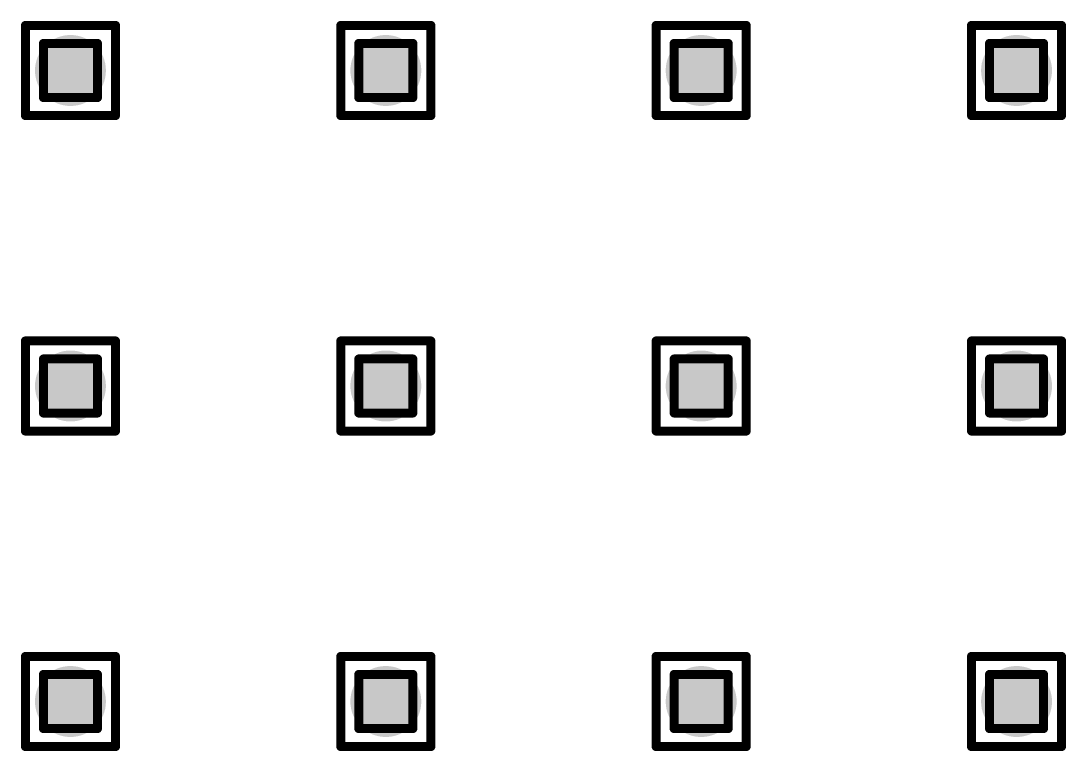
# Model space of a CAD drawing. Header units: millimetres. Extents: x -25 to 478, y -31 to 252.
# Drawn here: x 121.56 to 127.46, y 60.22 to 64.33 of the extents above; entities that cross this region are included whole.
import ezdxf

# ---------------------------------------------------------------- set-up
doc = ezdxf.new("R2010")
doc.units = ezdxf.units.MM
doc.layers.add('DrillDrawing', color=1, linetype='Continuous')
doc.layers.add('ViaHoleLayer', color=16, linetype='Continuous')

msp = doc.modelspace()

# ---------------------------------------------------------------- hatches: boundary and pattern name
at = {"layer": 'ViaHoleLayer'}
h = msp.add_hatch(color=16, dxfattribs=at)
edge = h.paths.add_edge_path()
edge.add_arc((121.8438, 64.0548), 0.2, 0, 360)
h = msp.add_hatch(color=16, dxfattribs=at)
edge = h.paths.add_edge_path()
edge.add_arc((123.6218, 64.0548), 0.2, 0, 360)
h = msp.add_hatch(color=16, dxfattribs=at)
edge = h.paths.add_edge_path()
edge.add_arc((125.3998, 64.0548), 0.2, 0, 360)
h = msp.add_hatch(color=16, dxfattribs=at)
edge = h.paths.add_edge_path()
edge.add_arc((127.1778, 64.0548), 0.2, 0, 360)
h = msp.add_hatch(color=16, dxfattribs=at)
edge = h.paths.add_edge_path()
edge.add_arc((121.8438, 62.2768), 0.2, 0, 360)
h = msp.add_hatch(color=16, dxfattribs=at)
edge = h.paths.add_edge_path()
edge.add_arc((123.6218, 62.2768), 0.2, 0, 360)
h = msp.add_hatch(color=16, dxfattribs=at)
edge = h.paths.add_edge_path()
edge.add_arc((125.3998, 62.2768), 0.2, 0, 360)
h = msp.add_hatch(color=16, dxfattribs=at)
edge = h.paths.add_edge_path()
edge.add_arc((127.1778, 62.2768), 0.2, 0, 360)
h = msp.add_hatch(color=16, dxfattribs=at)
edge = h.paths.add_edge_path()
edge.add_arc((121.8438, 60.4988), 0.2, 0, 360)
h = msp.add_hatch(color=16, dxfattribs=at)
edge = h.paths.add_edge_path()
edge.add_arc((123.6218, 60.4988), 0.2, 0, 360)
h = msp.add_hatch(color=16, dxfattribs=at)
edge = h.paths.add_edge_path()
edge.add_arc((125.3998, 60.4988), 0.2, 0, 360)
h = msp.add_hatch(color=16, dxfattribs=at)
edge = h.paths.add_edge_path()
edge.add_arc((127.1778, 60.4988), 0.2, 0, 360)

# ---------------------------------------------------------------- linework, layer by layer
at = {"layer": 'DrillDrawing', "const_width": 0.0508}
for points in [[(121.5898, 64.3088), (122.0978, 64.3088)], [(121.5898, 63.8008), (121.5898, 64.3088)], [(122.0978, 63.8008), (122.0978, 64.3088)], [(123.3678, 64.3088), (123.8758, 64.3088)], [(123.3678, 63.8008), (123.3678, 64.3088)], [(123.8758, 63.8008), (123.8758, 64.3088)], [(125.1458, 64.3088), (125.6538, 64.3088)], [(125.1458, 63.8008), (125.1458, 64.3088)], [(125.6538, 63.8008), (125.6538, 64.3088)], [(126.9238, 64.3088), (127.4318, 64.3088)], [(126.9238, 63.8008), (126.9238, 64.3088)], [(127.4318, 63.8008), (127.4318, 64.3088)], [(121.6914, 64.2072), (121.9962, 64.2072)], [(121.6914, 63.9024), (121.6914, 64.2072)], [(121.9962, 63.9024), (121.9962, 64.2072)], [(123.4694, 64.2072), (123.7742, 64.2072)], [(123.4694, 63.9024), (123.4694, 64.2072)], [(123.7742, 63.9024), (123.7742, 64.2072)], [(125.2474, 64.2072), (125.5522, 64.2072)], [(125.2474, 63.9024), (125.2474, 64.2072)], [(125.5522, 63.9024), (125.5522, 64.2072)], [(127.0254, 64.2072), (127.3302, 64.2072)], [(127.0254, 63.9024), (127.0254, 64.2072)], [(127.3302, 63.9024), (127.3302, 64.2072)], [(121.6914, 63.9024), (121.9962, 63.9024)], [(123.4694, 63.9024), (123.7742, 63.9024)], [(125.2474, 63.9024), (125.5522, 63.9024)], [(127.0254, 63.9024), (127.3302, 63.9024)], [(121.5898, 63.8008), (122.0978, 63.8008)], [(123.3678, 63.8008), (123.8758, 63.8008)], [(125.1458, 63.8008), (125.6538, 63.8008)], [(126.9238, 63.8008), (127.4318, 63.8008)], [(121.5898, 62.5308), (122.0978, 62.5308)], [(121.5898, 62.0228), (121.5898, 62.5308)], [(122.0978, 62.0228), (122.0978, 62.5308)], [(123.3678, 62.5308), (123.8758, 62.5308)], [(123.3678, 62.0228), (123.3678, 62.5308)], [(123.8758, 62.0228), (123.8758, 62.5308)], [(125.1458, 62.5308), (125.6538, 62.5308)], [(125.1458, 62.0228), (125.1458, 62.5308)], [(125.6538, 62.0228), (125.6538, 62.5308)], [(126.9238, 62.5308), (127.4318, 62.5308)], [(126.9238, 62.0228), (126.9238, 62.5308)], [(127.4318, 62.0228), (127.4318, 62.5308)], [(121.6914, 62.4292), (121.9962, 62.4292)], [(121.6914, 62.1244), (121.6914, 62.4292)], [(121.9962, 62.1244), (121.9962, 62.4292)], [(123.4694, 62.4292), (123.7742, 62.4292)], [(123.4694, 62.1244), (123.4694, 62.4292)], [(123.7742, 62.1244), (123.7742, 62.4292)], [(125.2474, 62.4292), (125.5522, 62.4292)], [(125.2474, 62.1244), (125.2474, 62.4292)], [(125.5522, 62.1244), (125.5522, 62.4292)], [(127.0254, 62.4292), (127.3302, 62.4292)], [(127.0254, 62.1244), (127.0254, 62.4292)], [(127.3302, 62.1244), (127.3302, 62.4292)], [(121.6914, 62.1244), (121.9962, 62.1244)], [(123.4694, 62.1244), (123.7742, 62.1244)], [(125.2474, 62.1244), (125.5522, 62.1244)], [(127.0254, 62.1244), (127.3302, 62.1244)], [(121.5898, 62.0228), (122.0978, 62.0228)], [(123.3678, 62.0228), (123.8758, 62.0228)], [(125.1458, 62.0228), (125.6538, 62.0228)], [(126.9238, 62.0228), (127.4318, 62.0228)], [(121.5898, 60.7528), (122.0978, 60.7528)], [(121.5898, 60.2448), (121.5898, 60.7528)], [(122.0978, 60.2448), (122.0978, 60.7528)], [(123.3678, 60.7528), (123.8758, 60.7528)], [(123.3678, 60.2448), (123.3678, 60.7528)], [(123.8758, 60.2448), (123.8758, 60.7528)], [(125.1458, 60.7528), (125.6538, 60.7528)], [(125.1458, 60.2448), (125.1458, 60.7528)], [(125.6538, 60.2448), (125.6538, 60.7528)], [(126.9238, 60.7528), (127.4318, 60.7528)], [(126.9238, 60.2448), (126.9238, 60.7528)], [(127.4318, 60.2448), (127.4318, 60.7528)], [(121.6914, 60.6512), (121.9962, 60.6512)], [(121.6914, 60.3464), (121.6914, 60.6512)], [(121.9962, 60.3464), (121.9962, 60.6512)], [(123.4694, 60.6512), (123.7742, 60.6512)], [(123.4694, 60.3464), (123.4694, 60.6512)], [(123.7742, 60.3464), (123.7742, 60.6512)], [(125.2474, 60.6512), (125.5522, 60.6512)], [(125.2474, 60.3464), (125.2474, 60.6512)], [(125.5522, 60.3464), (125.5522, 60.6512)], [(127.0254, 60.6512), (127.3302, 60.6512)], [(127.0254, 60.3464), (127.0254, 60.6512)], [(127.3302, 60.3464), (127.3302, 60.6512)], [(121.6914, 60.3464), (121.9962, 60.3464)], [(123.4694, 60.3464), (123.7742, 60.3464)], [(125.2474, 60.3464), (125.5522, 60.3464)], [(127.0254, 60.3464), (127.3302, 60.3464)], [(121.5898, 60.2448), (122.0978, 60.2448)], [(123.3678, 60.2448), (123.8758, 60.2448)], [(125.1458, 60.2448), (125.6538, 60.2448)], [(126.9238, 60.2448), (127.4318, 60.2448)]]:
    msp.add_lwpolyline(points, dxfattribs=at)
at = {"layer": 'DrillDrawing', "const_width": 0.0254}
for points in [[(121.5771, 64.3088, 1), (121.6025, 64.3088, 1)], [(121.5771, 64.3088, 1), (121.6025, 64.3088, 1)], [(122.0851, 64.3088, 1), (122.1105, 64.3088, 1)], [(122.0851, 64.3088, 1), (122.1105, 64.3088, 1)], [(123.3551, 64.3088, 1), (123.3805, 64.3088, 1)], [(123.3551, 64.3088, 1), (123.3805, 64.3088, 1)], [(123.8631, 64.3088, 1), (123.8885, 64.3088, 1)], [(123.8631, 64.3088, 1), (123.8885, 64.3088, 1)], [(125.1331, 64.3088, 1), (125.1585, 64.3088, 1)], [(125.1331, 64.3088, 1), (125.1585, 64.3088, 1)], [(125.6411, 64.3088, 1), (125.6665, 64.3088, 1)], [(125.6411, 64.3088, 1), (125.6665, 64.3088, 1)], [(126.9111, 64.3088, 1), (126.9365, 64.3088, 1)], [(126.9111, 64.3088, 1), (126.9365, 64.3088, 1)], [(127.4191, 64.3088, 1), (127.4445, 64.3088, 1)], [(127.4191, 64.3088, 1), (127.4445, 64.3088, 1)], [(121.6787, 64.2072, 1), (121.7041, 64.2072, 1)], [(121.6787, 64.2072, 1), (121.7041, 64.2072, 1)], [(121.9835, 64.2072, 1), (122.0089, 64.2072, 1)], [(121.9835, 64.2072, 1), (122.0089, 64.2072, 1)], [(123.4567, 64.2072, 1), (123.4821, 64.2072, 1)], [(123.4567, 64.2072, 1), (123.4821, 64.2072, 1)], [(123.7615, 64.2072, 1), (123.7869, 64.2072, 1)], [(123.7615, 64.2072, 1), (123.7869, 64.2072, 1)], [(125.2347, 64.2072, 1), (125.2601, 64.2072, 1)], [(125.2347, 64.2072, 1), (125.2601, 64.2072, 1)], [(125.5395, 64.2072, 1), (125.5649, 64.2072, 1)], [(125.5395, 64.2072, 1), (125.5649, 64.2072, 1)], [(127.0127, 64.2072, 1), (127.0381, 64.2072, 1)], [(127.0127, 64.2072, 1), (127.0381, 64.2072, 1)], [(127.3175, 64.2072, 1), (127.3429, 64.2072, 1)], [(127.3175, 64.2072, 1), (127.3429, 64.2072, 1)], [(121.6787, 63.9024, 1), (121.7041, 63.9024, 1)], [(121.6787, 63.9024, 1), (121.7041, 63.9024, 1)], [(121.9835, 63.9024, 1), (122.0089, 63.9024, 1)], [(121.9835, 63.9024, 1), (122.0089, 63.9024, 1)], [(123.4567, 63.9024, 1), (123.4821, 63.9024, 1)], [(123.4567, 63.9024, 1), (123.4821, 63.9024, 1)], [(123.7615, 63.9024, 1), (123.7869, 63.9024, 1)], [(123.7615, 63.9024, 1), (123.7869, 63.9024, 1)], [(125.2347, 63.9024, 1), (125.2601, 63.9024, 1)], [(125.2347, 63.9024, 1), (125.2601, 63.9024, 1)], [(125.5395, 63.9024, 1), (125.5649, 63.9024, 1)], [(125.5395, 63.9024, 1), (125.5649, 63.9024, 1)], [(127.0127, 63.9024, 1), (127.0381, 63.9024, 1)], [(127.0127, 63.9024, 1), (127.0381, 63.9024, 1)], [(127.3175, 63.9024, 1), (127.3429, 63.9024, 1)], [(127.3175, 63.9024, 1), (127.3429, 63.9024, 1)], [(121.5771, 63.8008, 1), (121.6025, 63.8008, 1)], [(121.5771, 63.8008, 1), (121.6025, 63.8008, 1)], [(122.0851, 63.8008, 1), (122.1105, 63.8008, 1)], [(122.0851, 63.8008, 1), (122.1105, 63.8008, 1)], [(123.3551, 63.8008, 1), (123.3805, 63.8008, 1)], [(123.3551, 63.8008, 1), (123.3805, 63.8008, 1)], [(123.8631, 63.8008, 1), (123.8885, 63.8008, 1)], [(123.8631, 63.8008, 1), (123.8885, 63.8008, 1)], [(125.1331, 63.8008, 1), (125.1585, 63.8008, 1)], [(125.1331, 63.8008, 1), (125.1585, 63.8008, 1)], [(125.6411, 63.8008, 1), (125.6665, 63.8008, 1)], [(125.6411, 63.8008, 1), (125.6665, 63.8008, 1)], [(126.9111, 63.8008, 1), (126.9365, 63.8008, 1)], [(126.9111, 63.8008, 1), (126.9365, 63.8008, 1)], [(127.4191, 63.8008, 1), (127.4445, 63.8008, 1)], [(127.4191, 63.8008, 1), (127.4445, 63.8008, 1)], [(121.5771, 62.5308, 1), (121.6025, 62.5308, 1)], [(121.5771, 62.5308, 1), (121.6025, 62.5308, 1)], [(122.0851, 62.5308, 1), (122.1105, 62.5308, 1)], [(122.0851, 62.5308, 1), (122.1105, 62.5308, 1)], [(123.3551, 62.5308, 1), (123.3805, 62.5308, 1)], [(123.3551, 62.5308, 1), (123.3805, 62.5308, 1)], [(123.8631, 62.5308, 1), (123.8885, 62.5308, 1)], [(123.8631, 62.5308, 1), (123.8885, 62.5308, 1)], [(125.1331, 62.5308, 1), (125.1585, 62.5308, 1)], [(125.1331, 62.5308, 1), (125.1585, 62.5308, 1)], [(125.6411, 62.5308, 1), (125.6665, 62.5308, 1)], [(125.6411, 62.5308, 1), (125.6665, 62.5308, 1)], [(126.9111, 62.5308, 1), (126.9365, 62.5308, 1)], [(126.9111, 62.5308, 1), (126.9365, 62.5308, 1)], [(127.4191, 62.5308, 1), (127.4445, 62.5308, 1)], [(127.4191, 62.5308, 1), (127.4445, 62.5308, 1)], [(121.6787, 62.4292, 1), (121.7041, 62.4292, 1)], [(121.6787, 62.4292, 1), (121.7041, 62.4292, 1)], [(121.9835, 62.4292, 1), (122.0089, 62.4292, 1)], [(121.9835, 62.4292, 1), (122.0089, 62.4292, 1)], [(123.4567, 62.4292, 1), (123.4821, 62.4292, 1)], [(123.4567, 62.4292, 1), (123.4821, 62.4292, 1)], [(123.7615, 62.4292, 1), (123.7869, 62.4292, 1)], [(123.7615, 62.4292, 1), (123.7869, 62.4292, 1)], [(125.2347, 62.4292, 1), (125.2601, 62.4292, 1)], [(125.2347, 62.4292, 1), (125.2601, 62.4292, 1)], [(125.5395, 62.4292, 1), (125.5649, 62.4292, 1)], [(125.5395, 62.4292, 1), (125.5649, 62.4292, 1)], [(127.0127, 62.4292, 1), (127.0381, 62.4292, 1)], [(127.0127, 62.4292, 1), (127.0381, 62.4292, 1)], [(127.3175, 62.4292, 1), (127.3429, 62.4292, 1)], [(127.3175, 62.4292, 1), (127.3429, 62.4292, 1)], [(121.6787, 62.1244, 1), (121.7041, 62.1244, 1)], [(121.6787, 62.1244, 1), (121.7041, 62.1244, 1)], [(121.9835, 62.1244, 1), (122.0089, 62.1244, 1)], [(121.9835, 62.1244, 1), (122.0089, 62.1244, 1)], [(123.4567, 62.1244, 1), (123.4821, 62.1244, 1)], [(123.4567, 62.1244, 1), (123.4821, 62.1244, 1)], [(123.7615, 62.1244, 1), (123.7869, 62.1244, 1)], [(123.7615, 62.1244, 1), (123.7869, 62.1244, 1)], [(125.2347, 62.1244, 1), (125.2601, 62.1244, 1)], [(125.2347, 62.1244, 1), (125.2601, 62.1244, 1)], [(125.5395, 62.1244, 1), (125.5649, 62.1244, 1)], [(125.5395, 62.1244, 1), (125.5649, 62.1244, 1)], [(127.0127, 62.1244, 1), (127.0381, 62.1244, 1)], [(127.0127, 62.1244, 1), (127.0381, 62.1244, 1)], [(127.3175, 62.1244, 1), (127.3429, 62.1244, 1)], [(127.3175, 62.1244, 1), (127.3429, 62.1244, 1)], [(121.5771, 62.0228, 1), (121.6025, 62.0228, 1)], [(121.5771, 62.0228, 1), (121.6025, 62.0228, 1)], [(122.0851, 62.0228, 1), (122.1105, 62.0228, 1)], [(122.0851, 62.0228, 1), (122.1105, 62.0228, 1)], [(123.3551, 62.0228, 1), (123.3805, 62.0228, 1)], [(123.3551, 62.0228, 1), (123.3805, 62.0228, 1)], [(123.8631, 62.0228, 1), (123.8885, 62.0228, 1)], [(123.8631, 62.0228, 1), (123.8885, 62.0228, 1)], [(125.1331, 62.0228, 1), (125.1585, 62.0228, 1)], [(125.1331, 62.0228, 1), (125.1585, 62.0228, 1)], [(125.6411, 62.0228, 1), (125.6665, 62.0228, 1)], [(125.6411, 62.0228, 1), (125.6665, 62.0228, 1)], [(126.9111, 62.0228, 1), (126.9365, 62.0228, 1)], [(126.9111, 62.0228, 1), (126.9365, 62.0228, 1)], [(127.4191, 62.0228, 1), (127.4445, 62.0228, 1)], [(127.4191, 62.0228, 1), (127.4445, 62.0228, 1)], [(121.5771, 60.7528, 1), (121.6025, 60.7528, 1)], [(121.5771, 60.7528, 1), (121.6025, 60.7528, 1)], [(122.0851, 60.7528, 1), (122.1105, 60.7528, 1)], [(122.0851, 60.7528, 1), (122.1105, 60.7528, 1)], [(123.3551, 60.7528, 1), (123.3805, 60.7528, 1)], [(123.3551, 60.7528, 1), (123.3805, 60.7528, 1)], [(123.8631, 60.7528, 1), (123.8885, 60.7528, 1)], [(123.8631, 60.7528, 1), (123.8885, 60.7528, 1)], [(125.1331, 60.7528, 1), (125.1585, 60.7528, 1)], [(125.1331, 60.7528, 1), (125.1585, 60.7528, 1)], [(125.6411, 60.7528, 1), (125.6665, 60.7528, 1)], [(125.6411, 60.7528, 1), (125.6665, 60.7528, 1)], [(126.9111, 60.7528, 1), (126.9365, 60.7528, 1)], [(126.9111, 60.7528, 1), (126.9365, 60.7528, 1)], [(127.4191, 60.7528, 1), (127.4445, 60.7528, 1)], [(127.4191, 60.7528, 1), (127.4445, 60.7528, 1)], [(121.6787, 60.6512, 1), (121.7041, 60.6512, 1)], [(121.6787, 60.6512, 1), (121.7041, 60.6512, 1)], [(121.9835, 60.6512, 1), (122.0089, 60.6512, 1)], [(121.9835, 60.6512, 1), (122.0089, 60.6512, 1)], [(123.4567, 60.6512, 1), (123.4821, 60.6512, 1)], [(123.4567, 60.6512, 1), (123.4821, 60.6512, 1)], [(123.7615, 60.6512, 1), (123.7869, 60.6512, 1)], [(123.7615, 60.6512, 1), (123.7869, 60.6512, 1)], [(125.2347, 60.6512, 1), (125.2601, 60.6512, 1)], [(125.2347, 60.6512, 1), (125.2601, 60.6512, 1)], [(125.5395, 60.6512, 1), (125.5649, 60.6512, 1)], [(125.5395, 60.6512, 1), (125.5649, 60.6512, 1)], [(127.0127, 60.6512, 1), (127.0381, 60.6512, 1)], [(127.0127, 60.6512, 1), (127.0381, 60.6512, 1)], [(127.3175, 60.6512, 1), (127.3429, 60.6512, 1)], [(127.3175, 60.6512, 1), (127.3429, 60.6512, 1)], [(121.6787, 60.3464, 1), (121.7041, 60.3464, 1)], [(121.6787, 60.3464, 1), (121.7041, 60.3464, 1)], [(121.9835, 60.3464, 1), (122.0089, 60.3464, 1)], [(121.9835, 60.3464, 1), (122.0089, 60.3464, 1)], [(123.4567, 60.3464, 1), (123.4821, 60.3464, 1)], [(123.4567, 60.3464, 1), (123.4821, 60.3464, 1)], [(123.7615, 60.3464, 1), (123.7869, 60.3464, 1)], [(123.7615, 60.3464, 1), (123.7869, 60.3464, 1)], [(125.2347, 60.3464, 1), (125.2601, 60.3464, 1)], [(125.2347, 60.3464, 1), (125.2601, 60.3464, 1)], [(125.5395, 60.3464, 1), (125.5649, 60.3464, 1)], [(125.5395, 60.3464, 1), (125.5649, 60.3464, 1)], [(127.0127, 60.3464, 1), (127.0381, 60.3464, 1)], [(127.0127, 60.3464, 1), (127.0381, 60.3464, 1)], [(127.3175, 60.3464, 1), (127.3429, 60.3464, 1)], [(127.3175, 60.3464, 1), (127.3429, 60.3464, 1)], [(121.5771, 60.2448, 1), (121.6025, 60.2448, 1)], [(121.5771, 60.2448, 1), (121.6025, 60.2448, 1)], [(122.0851, 60.2448, 1), (122.1105, 60.2448, 1)], [(122.0851, 60.2448, 1), (122.1105, 60.2448, 1)], [(123.3551, 60.2448, 1), (123.3805, 60.2448, 1)], [(123.3551, 60.2448, 1), (123.3805, 60.2448, 1)], [(123.8631, 60.2448, 1), (123.8885, 60.2448, 1)], [(123.8631, 60.2448, 1), (123.8885, 60.2448, 1)], [(125.1331, 60.2448, 1), (125.1585, 60.2448, 1)], [(125.1331, 60.2448, 1), (125.1585, 60.2448, 1)], [(125.6411, 60.2448, 1), (125.6665, 60.2448, 1)], [(125.6411, 60.2448, 1), (125.6665, 60.2448, 1)], [(126.9111, 60.2448, 1), (126.9365, 60.2448, 1)], [(126.9111, 60.2448, 1), (126.9365, 60.2448, 1)], [(127.4191, 60.2448, 1), (127.4445, 60.2448, 1)], [(127.4191, 60.2448, 1), (127.4445, 60.2448, 1)]]:
    msp.add_lwpolyline(points, format="xyb", close=True, dxfattribs=at)

doc.saveas('drawing.dxf')
